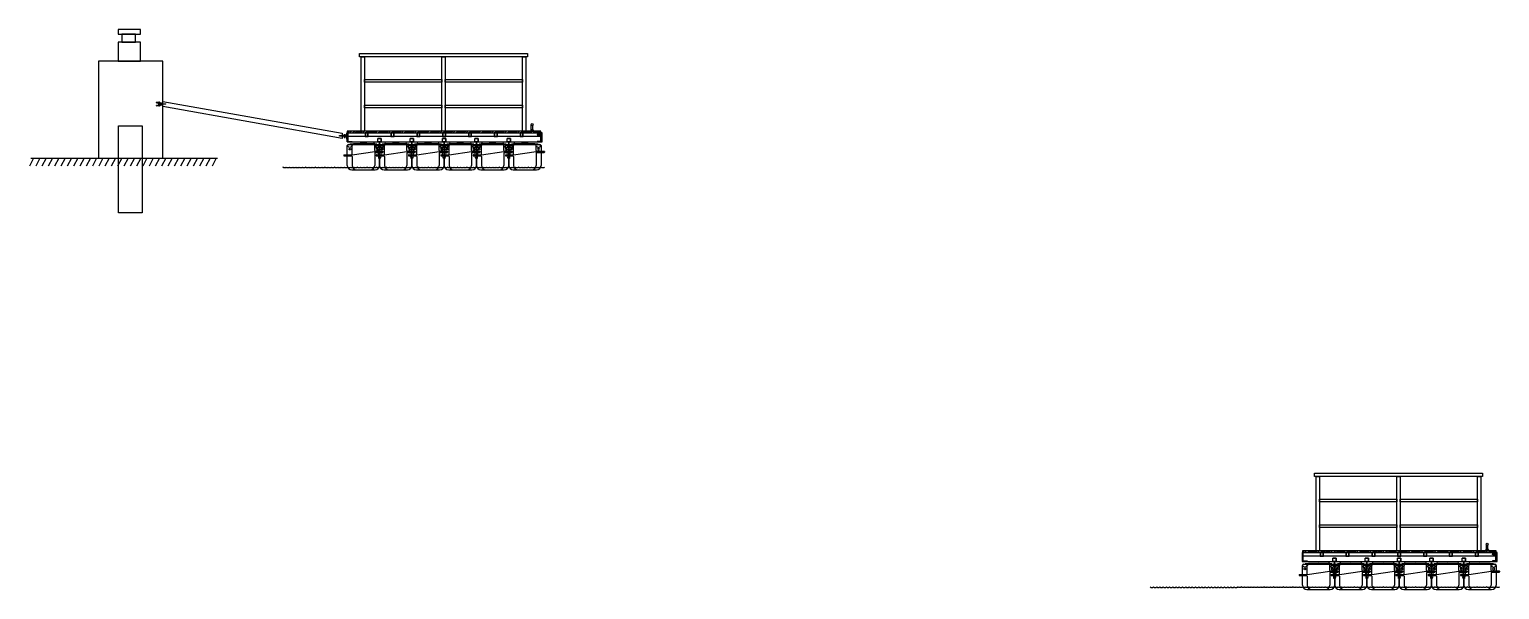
# Model space of a CAD drawing. Header units: inches. Extents: x -109738 to 221208, y -141753 to 114586.
# Drawn here: x -96922 to -74154, y -74302 to -65628 of the extents above; entities that cross this region are included whole.
import ezdxf

# ---------------------------------------------------------------- set-up
doc = ezdxf.new("R2010")
doc.units = ezdxf.units.IN
doc.header["$LTSCALE"] = 1000
doc.header["$MEASUREMENT"] = 0
doc.linetypes.add('DOTE', pattern=[2.42, 2, -0.2, 0.02, -0.2])
for name, color, linetype in [('DOTE', 1, 'Continuous'), ('PUB_DIM', 3, 'Continuous'), ('W-bridge approach引桥', 4, 'Continuous'), ('W-FLOAT_BOWL浮筒', 5, 'Continuous'), ('W-PLASTIC_RAILINGS塑木栏杆', 6, 'Continuous'), ('W-STEEL_FRAME钢架', 3, 'Continuous'), ('W-WOOD_FLOOR木地板', 30, 'Continuous'), ('W-WOOD_STUD木龙骨', 25, 'Continuous'), ('变形缝', 4, 'Continuous'), ('塑木板', 32, 'Continuous'), ('尺寸', 6, 'Continuous'), ('短销钉', 253, 'Continuous'), ('螺栓', 146, 'Continuous'), ('龙骨', 10, 'Continuous')]:
    doc.layers.add(name, color=color, linetype=linetype)
doc.layers.add('伯利恒浮筒', color=5, linetype='Continuous', lineweight=5)

# ---------------------------------------------------------------- blocks, each defined once
blk = doc.blocks.new('*U133')
at = {"color": 5}
for p, q in [((-2, -53), (-2, -1)), ((-2, -1), (2, -1)), ((2, -13), (-2, -14)), ((2, -13), (-2, -14)), ((2, -15), (-2, -16)), ((2, -15), (-2, -16)), ((2, -17), (-2, -18)), ((2, -17), (-2, -18)), ((2, -19), (-2, -20)), ((2, -19), (-2, -20)), ((2, -19), (-2, -20)), ((2, -19), (-2, -20)), ((2, -21), (-2, -22)), ((2, -21), (-2, -22)), ((2, -21), (-2, -22)), ((2, -21), (-2, -22)), ((2, -23), (-2, -24)), ((2, -23), (-2, -24)), ((2, -25), (-2, -26)), ((2, -25), (-2, -26)), ((2, -27), (-2, -28)), ((2, -27), (-2, -28)), ((2, -29), (-2, -30)), ((2, -29), (-2, -30)), ((2, -29), (-2, -30)), ((2, -29), (-2, -30)), ((2, -31), (-2, -32)), ((2, -31), (-2, -32)), ((2, -31), (-2, -32)), ((2, -31), (-2, -32)), ((2, -33), (-2, -34)), ((2, -33), (-2, -34)), ((2, -35), (-2, -36)), ((2, -35), (-2, -36)), ((2, -37), (-2, -38)), ((2, -37), (-2, -38)), ((2, -39), (-2, -40)), ((2, -39), (-2, -40)), ((2, -39), (-2, -40)), ((2, -39), (-2, -40)), ((2, -41), (-2, -42)), ((2, -41), (-2, -42)), ((2, -41), (-2, -42)), ((2, -41), (-2, -42)), ((2, -43), (-2, -44)), ((2, -43), (-2, -44)), ((2, -46), (-2, -47)), ((2, -46), (-2, -47)), ((2, -48), (-2, -49)), ((2, -48), (-2, -49)), ((2, -48), (-2, -49)), ((2, -48), (-2, -49)), ((2, -50), (-2, -51)), ((2, -50), (-2, -51)), ((2, -50), (-2, -51)), ((2, -50), (-2, -51)), ((2, -52), (-2, -53)), ((2, -52), (-2, -53)), ((2, -52), (-2, -53)), ((0, -60), (-2, -53)), ((2, -54), (-2, -55)), ((2, -57), (-1, -57)), ((1, -59), (-1, -59)), ((2, -53), (0, -60)), ((2, -1), (2, -53))]:
    blk.add_line(p, q, dxfattribs=at)
blk.add_lwpolyline([(-3, 0), (-2, -1), (2, -1), (3, 0)], close=True, dxfattribs=at)
blk = doc.blocks.new('A$C0837b8cf')
at = {"layer": 'W-STEEL_FRAME钢架'}
blk.add_lwpolyline([(-17, 0), (-17, 140), (58, 140), (58, 137, -0.414214), (54, 133), (-3, 130, 0.324101), (-8, 122), (-8, 18, 0.290228), (-2, 10), (54, 7, -0.414214), (58, 3), (58, 0)], format="xyb", close=True, dxfattribs=at)
blk = doc.blocks.new('*U288')
at = {"layer": '龙骨'}
for points in [[(-25, -30), (25, -30), (25, 30), (-25, 30)], [(-20, -25), (20, -25), (20, 25), (-20, 25)]]:
    blk.add_lwpolyline(points, close=True, dxfattribs=at)
blk = doc.blocks.new('*U289')
at = {"layer": '变形缝', "color": 0, "linetype": 'ByBlock', "lineweight": -2, "transparency": 16777216}
for p in [(0, 0), (400, 0), (800, 0), (1200, 0), (1600, 0), (2000, 0), (2400, 0)]:
    blk.add_blockref('*U288', p, dxfattribs=at)
blk = doc.blocks.new('blhft')
at = {"layer": 'W-FLOAT_BOWL浮筒', "ltscale": 0.5}
for p, q in [((-302, 230), (-302, 220)), ((302, 284), (302, 274))]:
    blk.add_line(p, q, dxfattribs=at)
at = {"layer": 'W-FLOAT_BOWL浮筒'}
for p, q in [((-298, 234), (-184, 234)), ((-250, 234), (-250, 375)), ((-230, 395), (230, 395)), ((-208, 397), (208, 397)), ((-208, 397), (-208, 395)), ((-174, 244), (-174, 375)), ((174, 280), (-174, 226)), ((174, 298), (174, 375)), ((174, 280), (302, 280)), ((174, 260), (174, 70)), ((184, 288), (298, 288)), ((184, 270), (298, 270)), ((208, 397), (208, 395)), ((250, 375), (250, 288)), ((250, 270), (250, 70)), ((-302, 226), (-174, 226)), ((-298, 216), (-184, 216)), ((-250, 70), (-250, 216)), ((-180, 0), (180, 0)), ((-174, 206), (-174, 70))]:
    blk.add_line(p, q, dxfattribs=at)
at = {"layer": 'W-FLOAT_BOWL浮筒', "ltscale": 0.5}
for centre, start, end in [((-298, 230), 90, 180), ((298, 284), 0, 90)]:
    blk.add_arc(centre, 4, start, end, dxfattribs=at)
at = {"layer": 'W-FLOAT_BOWL浮筒'}
for centre, radius, start, end in [((-230, 375), 20, 90, 180), ((0, -1768), 2175, 84.5043, 95.4957), ((-184, 244), 10, 270, 0), ((-154, 375), 20, 90, 180), ((154, 375), 20, 0, 90), ((184, 298), 10, 180, 270), ((184, 260), 10, 90, 180), ((230, 375), 20, 0, 90), ((298, 274), 4, 270, 0), ((-298, 220), 4, 180, 270), ((-180, 70), 70, 180, 270), ((-184, 206), 10, 0, 90), ((-104, 70), 70, 180, 270), ((104, 70), 70, 270, 0), ((180, 70), 70, 270, 0)]:
    blk.add_arc(centre, radius, start, end, dxfattribs=at)
at = {"layer": 'W-FLOAT_BOWL浮筒', "extrusion": (0, 0, -1)}
blk.add_ellipse((-212, 375), major_axis=(-30.4, 0), ratio=0.921809, start_param=3.141593, end_param=6.283185, dxfattribs=at)
at = {"layer": 'W-FLOAT_BOWL浮筒'}
blk.add_ellipse((-212, 320), major_axis=(-16, 0), ratio=0.75, dxfattribs=at)
blk.add_ellipse((212, 375), major_axis=(30.4, 0.1), ratio=0.921809, start_param=3.141593, end_param=6.283185, dxfattribs=at)
at = {"layer": 'W-FLOAT_BOWL浮筒', "extrusion": (0, 0, -1)}
blk.add_ellipse((212, 320), major_axis=(16, 0), ratio=0.75, dxfattribs=at)
blk = doc.blocks.new('dxd')
at = {"layer": '短销钉', "lineweight": 13}
for p, q in [((-79, 244), (79, 244)), ((-78, 244), (-78, 246)), ((-78, 246), (78, 246)), ((78, 244), (78, 246)), ((-86, 227), (-56, 200)), ((-52, 180), (-52, 193)), ((-49, 153), (-28, 136)), ((-43, 197), (42, 197)), ((-29, 39), (-29, 45)), ((-26, 48), (-24, 48)), ((-24, 30), (-24, 128)), ((-24, 30), (24, 30)), ((-24, 30), (-18, 2)), ((-19, 133), (19, 133)), ((-16, 0), (16, 0)), ((-6, 39), (-6, 44)), ((6, 39), (6, 44)), ((24, 30), (18, 2)), ((24, 30), (24, 128)), ((26, 48), (24, 48)), ((49, 153), (28, 136)), ((29, 39), (29, 45)), ((52, 180), (52, 193)), ((86, 227), (56, 200))]:
    blk.add_line(p, q, dxfattribs=at)
at = {"layer": '短销钉', "lineweight": 13, "ltscale": 0.1}
for p, q in [((-18, 2), (-18, 0)), ((-18, 0), (-16, 0)), ((16, 0), (18, 0)), ((18, 2), (18, 0))]:
    blk.add_line(p, q, dxfattribs=at)
at = {"layer": '短销钉', "lineweight": 13}
for centre, radius, start, end in [((-79, 234), 10, 90, 228.0009), ((0, -1254), 1503, 87.0435, 92.9565), ((79, 234), 10, 311.9991, 90), ((-44, 170), 13.5, 126.5657, 231), ((-62, 193), 10, 0, 48.0009), ((-35, 154), 31.4, 56.4166, 122.8531), ((-43, 161), 10, 184.1479, 231), ((-34, 186), 31.4, 236.1381, 303.5569), ((-26, 45), 3, 90, 180), ((-34, 128), 10, 0, 51), ((-16, 2), 2.5, 191.3099, 270), ((-25, 170), 13.5, 308.3696, 51.9011), ((-3, 44), 3, 115.3769, 180), ((0, 38), 10, 64.6231, 115.3769), ((3, 44), 3, 0, 64.6231), ((25, 170), 13.5, 128.0989, 231.6304), ((16, 2), 2.5, 270, 348.6901), ((35, 155), 31.3, 57.1287, 123.6019), ((34, 186), 31.4, 236.4385, 303.8665), ((34, 128), 10, 129, 180), ((26, 45), 3, 0, 90), ((42, 161), 10, 309, 355.8521), ((62, 193), 10, 131.9991, 180), ((44, 170), 13.5, 309, 53.4343)]:
    blk.add_arc(centre, radius, start, end, dxfattribs=at)
for centre, major_axis, start_param, end_param in [((-23, 39), (0, -9), 4.712389, 6.115737), ((0, 39), (0, 9), 1.570796, 4.712389)]:
    blk.add_ellipse(centre, major_axis=major_axis, ratio=0.666667, start_param=start_param, end_param=end_param, dxfattribs=at)
at = {"layer": '短销钉', "lineweight": 13, "extrusion": (0, 0, -1)}
blk.add_ellipse((23, 39), major_axis=(0, -9), ratio=0.666667, start_param=4.712389, end_param=6.115737, dxfattribs=at)
blk = doc.blocks.new('短销固定件正视面')
at = {"layer": '塑木板', "color": 156}
blk.add_lwpolyline([(2149439, 351499), (2149442, 351499), (2149489, 351499), (2149489, 351452), (2149489, 351449), (2149439, 351449)], close=True, dxfattribs=at)
at = {"layer": '塑木板', "color": 5}
blk.add_lwpolyline([(2149489, 351449), (2149489, 351499), (2149439, 351499)], dxfattribs=at)
at = {"layer": '螺栓', "color": 156}
blk.add_lwpolyline([(2149458, 351449), (2149458, 351182), (2149470, 351182), (2149470, 351449)], dxfattribs=at)
for points in [[(2149454, 351197), (2149475, 351197), (2149475, 351187), (2149454, 351187)], [(2149455, 351199), (2149473, 351199), (2149473, 351197), (2149455, 351197)], [(2149459, 351197), (2149470, 351197), (2149470, 351187), (2149459, 351187)]]:
    blk.add_lwpolyline(points, close=True, dxfattribs=at)
blk = doc.blocks.new('A$C47c33f2f')
at = {"color": 4}
for p, q in [((0, 0), (46, 0)), ((44, 2), (2, 2)), ((2, 2), (2, 2)), ((4, 18), (4, 4)), ((4, 18), (42, 18)), ((4, 4), (42, 4)), ((12, 26), (12, 88)), ((12, 26), (32, 26)), ((34, 26), (34, 88)), ((42, 16), (42, 4))]:
    blk.add_line(p, q, dxfattribs=at)
blk.add_circle((23, 104), 15, dxfattribs=at)
for centre, radius, start, end in [((2, 0), 2.5, 90, 180), ((2, 4), 2, 270, 0), ((12, 18), 8, 90, 180), ((-5, 88), 17.3, 1.4825, 29.9307), ((32, 16), 10, 0, 90), ((51, 88), 17.3, 150.0693, 178.5175), ((44, 4), 2, 180, 270), ((44, 0), 2.5, 0, 90)]:
    blk.add_arc(centre, radius, start, end, dxfattribs=at)
at = {"layer": '尺寸'}
for p, q in [((0, 0), (0, 0)), ((0, 0), (0, 0)), ((44, 2), (44, 2)), ((46, 0), (46, 0))]:
    blk.add_line(p, q, dxfattribs=at)
blk = doc.blocks.new('M24_90')
at = {"layer": 'PUB_DIM'}
for p, q in [((-11, 11), (-14, 10)), ((-11, 11), (-7, 10)), ((-11, 11), (11, 11)), ((-7, 10), (0, 11)), ((-7, 10), (-7, 0)), ((0, 11), (7, 10)), ((11, 11), (7, 10)), ((7, 10), (7, 0)), ((11, 11), (14, 10)), ((-11, -74), (-14, -73)), ((-11, -74), (-7, -73)), ((-11, -74), (11, -74)), ((-7, -73), (-7, -58)), ((-7, -73), (0, -74)), ((0, -74), (7, -73)), ((7, -73), (7, -58)), ((11, -74), (7, -73)), ((11, -74), (14, -73))]:
    blk.add_line(p, q, dxfattribs=at)
for points in [[(-14, 10), (14, 10), (14, 0), (-14, 0)], [(-8, 0), (8, 0), (8, -77), (-8, -77)], [(-15, -52), (15, -52), (15, -55), (-15, -55)], [(-14, -73), (14, -73), (14, -58), (-14, -58)]]:
    blk.add_lwpolyline(points, close=True, dxfattribs=at)
blk = doc.blocks.new('M16膨胀螺栓')
at = {"layer": 'PUB_DIM'}
for p, q in [((-12, 12), (-16, 10)), ((-12, 12), (-8, 10)), ((-12, 12), (12, 12)), ((-8, 10), (0, 12)), ((0, 12), (8, 10)), ((12, 12), (8, 10)), ((12, 12), (16, 10)), ((-8, -84), (-12, -103)), ((-12, -103), (-12, -112)), ((-12, -112), (12, -112)), ((-10, -112), (-10, -112)), ((0, -128), (-10, -123)), ((-5, -117), (5, -117)), ((-2, -107), (-4, -112)), ((-1, -84), (-2, -107)), ((0, -128), (10, -123)), ((1, -84), (2, -107)), ((2, -107), (4, -112)), ((8, -84), (12, -103)), ((10, -112), (10, -112)), ((12, -103), (12, -112))]:
    blk.add_line(p, q, dxfattribs=at)
for points in [[(-16, 10), (16, 10), (16, 0), (-16, 0)], [(-8, 22), (8, 22), (8, -73), (-8, -73)], [(-10, -18), (10, -18), (10, -123), (-10, -123)], [(-8, -79), (8, -79), (8, -84), (-8, -84)]]:
    blk.add_lwpolyline(points, close=True, dxfattribs=at)
for centre, start, end in [((-5, -112), 180, 270), ((5, -112), 270, 0)]:
    blk.add_arc(centre, 5, start, end, dxfattribs=at)
blk = doc.blocks.new('hjashdasda')
at = {"layer": 'DOTE', "linetype": 'DOTE', "ltscale": 0.005}
for p, q in [((37896.4, 49659.3), (37896.4, 49654.6)), ((37908.7, 49659.7), (37908.7, 49654.6))]:
    blk.add_line(p, q, dxfattribs=at)
at = {"layer": 'DOTE', "linetype": 'DOTE', "ltscale": 0.02}
for p, q in [((37906.9, 49665), (37896.8, 49665)), ((37902.5, 49683.1), (37902.5, 49655.7))]:
    blk.add_line(p, q, dxfattribs=at)
at = {"layer": 'PUB_DIM'}
for p, q in [((37895.6, 49657.2), (37895.6, 49655.8)), ((37897.2, 49657.2), (37897.2, 49655.8)), ((37900.2, 49657.2), (37900.2, 49668.5)), ((37904.8, 49668.5), (37900.2, 49668.5)), ((37901.6, 49657.2), (37901.6, 49668.5)), ((37903.4, 49657.2), (37903.4, 49668.5)), ((37904.8, 49657.2), (37904.8, 49668.5)), ((37907.9, 49657.2), (37907.9, 49655.8)), ((37909.5, 49657.2), (37909.5, 49655.8))]:
    blk.add_line(p, q, dxfattribs=at)
for points in [[(37911.3, 49655.8), (37893.8, 49655.8), (37893.8, 49657.2), (37911.3, 49657.2)], [(37901.9, 49660.6), (37901.9, 49681.7), (37903.2, 49681.7), (37903.2, 49660.6)]]:
    blk.add_lwpolyline(points, close=True, dxfattribs=at)
at = {"layer": 'PUB_DIM', "yscale": 0.08773124708293675, "zscale": 0.08773124708293675}
for name, p, xscale, rotation in [('M16膨胀螺栓', (37896.4, 49657.2), -0.08773124708293675, 359.9999999999325), ('M24_90', (37904.8, 49665), 0.08773124708293675, 270)]:
    blk.add_blockref(name, p, dxfattribs=dict(at, xscale=xscale, rotation=rotation))
at = {"layer": 'PUB_DIM', "xscale": 0.08773124708293675, "yscale": 0.08773124708293675, "zscale": 0.08773124708293675}
blk.add_blockref('M16膨胀螺栓', (37908.7, 49657.2), dxfattribs=at)
blk = doc.blocks.new('ahjshdasda')
at = {"layer": 'PUB_DIM'}
for p, q in [((39726.1, 54600.6), (39726.1, 54591)), ((39727.5, 54600.6), (39727.5, 54591)), ((39729.2, 54600.6), (39729.3, 54591)), ((39730.7, 54600.6), (39730.7, 54591))]:
    blk.add_line(p, q, dxfattribs=at)
for points in [[(39719.6, 54601.7), (39737.2, 54601.7), (39737.2, 54600.3), (39719.6, 54600.3)], [(39729, 54598.9), (39729, 54579.6), (39727.7, 54579.6), (39727.7, 54598.9)]]:
    blk.add_lwpolyline(points, close=True, dxfattribs=at)
at = {"layer": 'PUB_DIM', "xscale": 0.08773124708293675, "yscale": 0.08773124708293675, "zscale": 0.08773124708293675, "rotation": 90.01075038123389}
blk.add_blockref('M24_90', (39726.1, 54594.5), dxfattribs=at)
blk = doc.blocks.new('*U291')
blk.add_lwpolyline([(33, 61), (-33, -61)])
blk = doc.blocks.new('*U292')
at = {"color": 0, "linetype": 'ByBlock', "lineweight": -2, "transparency": 16777216}
for p in [(0, 0), (98, 0), (195, 0), (293, 0), (390, 0), (488, 0), (585, 0), (683, 0), (780, 0), (878, 0), (975, 0), (1073, 0), (1170, 0), (1268, 0), (1365, 0), (1463, 0), (1560, 0), (1658, 0), (1755, 0), (1853, 0), (1950, 0), (2048, 0), (2145, 0), (2243, 0), (2341, 0), (2438, 0), (2536, 0), (2633, 0), (2731, 0), (2828, 0)]:
    blk.add_blockref('*U291', p, dxfattribs=at)
blk = doc.blocks.new('*U295')
at = {"layer": '龙骨'}
for points in [[(-25, -30), (25, -30), (25, 30), (-25, 30)], [(-20, -25), (20, -25), (20, 25), (-20, 25)]]:
    blk.add_lwpolyline(points, close=True, dxfattribs=at)
blk = doc.blocks.new('*U296')
at = {"layer": '变形缝', "color": 0, "linetype": 'ByBlock', "lineweight": -2, "transparency": 16777216}
for p in [(0, 0), (400, 0), (800, 0), (1200, 0), (1600, 0), (2000, 0), (2400, 0)]:
    blk.add_blockref('*U295', p, dxfattribs=at)

msp = doc.modelspace()

# ---------------------------------------------------------------- hatches: boundary and pattern name
at = {"layer": 'W-WOOD_STUD木龙骨'}
h = msp.add_hatch(dxfattribs=at)
h.set_pattern_fill('木纹03', color=256, scale=100)
h.set_pattern_definition([(0, (-1240124, -510332.68), (200, 200), [10, -190]), (90, (-1240044, -510262.68), (-200, 200), [20, -180]), (45, (-1240084, -510282.68), (0, 199.998082), [14.14, -42.42, 14.14, -28.28, 99, -85]), (45, (-1240134, -510342.68), (0, 200), [14.142, -28.284, 14.142, -226.2]), (45, (-1240064, -510322.68), (0, 200), [14.142, -268.700712]), (45, (-1240044, -510332.68), (0, 200), [14.142, -268.700712]), (45, (-1240074, -510312.68), (0, 200), [14.142, -268.700712]), (45, (-1240084, -510302.68), (0, 200), [28.284, -254.558712]), (45, (-1240034, -510152.68), (0, 200), [28.284, -254.558712]), (45, (-1240104, -510292.68), (0, 200), [56.568, -226.274712]), (45, (-1240114, -510282.68), (0, 200), [56.568, -226.274712]), (45, (-1239984, -510222.68), (0, 200), [56.568, -226.274712]), (45, (-1240124, -510262.68), (0, 200), [42.4264, -240.416312]), (45, (-1240164, -510232.68), (0, 200), [42.4264, -240.416312]), (45, (-1240144, -510252.68), (0, 200), [42.4264, -240.416312]), (45, (-1240014, -510192.68), (0, 200), [70.71068, -212.132032]), (45, (-1240034, -510182.68), (0, 200), [70.71068, -212.132032]), (45, (-1240014, -510232.68), (0, 200), [98.99495, -183.847763]), (26.565051, (-1240104, -510312.68), (200, 8e-08), [22.360678, -424.852916]), (26.565051, (-1240064, -510252.68), (200, 8e-08), [22.360678, -424.852916]), (26.565051, (-1240074, -510272.68), (200, 8e-08), [22.360678, -424.852916]), (26.565051, (-1240114, -510332.68), (200, 8e-08), [44.72136, -402.492235]), (26.565051, (-1240074, -510242.68), (200, 8e-08), [67.08204, -380.131556]), (26.565051, (-1240094, -510232.68), (200, 8e-08), [89.44272, -357.770876]), (26.565051, (-1240114, -510222.68), (200, 8e-08), [89.44272, -357.770876]), (26.565051, (-1240144, -510162.68), (200, 8e-08), [89.44272, -357.770876]), (26.565051, (-1240144, -510182.68), (200, 8e-08), [111.8034, -335.410195]), (26.565051, (-1240134, -510202.68), (200, 8e-08), [111.8034, -335.410195]), (63.434949, (-1240064, -510282.68), (1e-08, 200), [22.360678, -424.852916]), (63.434949, (-1240094, -510302.68), (1e-08, 200), [22.360678, -424.852916]), (63.434949, (-1240124, -510332.68), (1e-08, 200), [44.72136, -402.492235]), (63.434949, (-1240064, -510302.68), (1e-08, 200), [44.72136, -402.492235]), (63.434949, (-1240144, -510342.68), (1e-08, 200), [67.08204, -380.131556]), (63.434949, (-1240164, -510342.68), (1e-08, 200), [89.44272, -357.770876]), (63.434949, (-1239984, -510332.68), (1e-08, 200), [89.44272, -357.770876]), (63.434949, (-1240054, -510312.68), (1e-08, 200), [89.44272, -357.770876]), (63.434949, (-1240014, -510332.68), (1e-08, 200), [111.8034, -335.410195]), (63.434949, (-1240034, -510322.68), (1e-08, 200), [111.8034, -335.410195])])
h.paths.add_polyline_path([(-89000, -67228), (-89000, -67203), (-91999, -67203), (-91999, -67228)])
h = msp.add_hatch(dxfattribs=at)
h.set_pattern_fill('木纹03', color=256, scale=100)
h.set_pattern_definition([(0, (-1225333.34, -516831.49), (200, 200), [10, -190]), (90, (-1225253.34, -516761.49), (-200, 200), [20, -180]), (45, (-1225293.34, -516781.49), (0, 199.998082), [14.14, -42.42, 14.14, -28.28, 99, -85]), (45, (-1225343.34, -516841.49), (0, 200), [14.142, -28.284, 14.142, -226.2]), (45, (-1225273.34, -516821.49), (0, 200), [14.142, -268.700712]), (45, (-1225253.34, -516831.49), (0, 200), [14.142, -268.700712]), (45, (-1225283.34, -516811.49), (0, 200), [14.142, -268.700712]), (45, (-1225293.34, -516801.49), (0, 200), [28.284, -254.558712]), (45, (-1225243.34, -516651.49), (0, 200), [28.284, -254.558712]), (45, (-1225313.34, -516791.49), (0, 200), [56.568, -226.274712]), (45, (-1225323.34, -516781.49), (0, 200), [56.568, -226.274712]), (45, (-1225193.34, -516721.49), (0, 200), [56.568, -226.274712]), (45, (-1225333.34, -516761.49), (0, 200), [42.4264, -240.416312]), (45, (-1225373.34, -516731.49), (0, 200), [42.4264, -240.416312]), (45, (-1225353.34, -516751.49), (0, 200), [42.4264, -240.416312]), (45, (-1225223.34, -516691.49), (0, 200), [70.71068, -212.132032]), (45, (-1225243.34, -516681.49), (0, 200), [70.71068, -212.132032]), (45, (-1225223.34, -516731.49), (0, 200), [98.99495, -183.847763]), (26.565051, (-1225313.34, -516811.49), (200, 8e-08), [22.360678, -424.852916]), (26.565051, (-1225273.34, -516751.49), (200, 8e-08), [22.360678, -424.852916]), (26.565051, (-1225283.34, -516771.49), (200, 8e-08), [22.360678, -424.852916]), (26.565051, (-1225323.34, -516831.49), (200, 8e-08), [44.72136, -402.492235]), (26.565051, (-1225283.34, -516741.49), (200, 8e-08), [67.08204, -380.131556]), (26.565051, (-1225303.34, -516731.49), (200, 8e-08), [89.44272, -357.770876]), (26.565051, (-1225323.34, -516721.49), (200, 8e-08), [89.44272, -357.770876]), (26.565051, (-1225353.34, -516661.49), (200, 8e-08), [89.44272, -357.770876]), (26.565051, (-1225353.34, -516681.49), (200, 8e-08), [111.8034, -335.410195]), (26.565051, (-1225343.34, -516701.49), (200, 8e-08), [111.8034, -335.410195]), (63.434949, (-1225273.34, -516781.49), (1e-08, 200), [22.360678, -424.852916]), (63.434949, (-1225303.34, -516801.49), (1e-08, 200), [22.360678, -424.852916]), (63.434949, (-1225333.34, -516831.49), (1e-08, 200), [44.72136, -402.492235]), (63.434949, (-1225273.34, -516801.49), (1e-08, 200), [44.72136, -402.492235]), (63.434949, (-1225353.34, -516841.49), (1e-08, 200), [67.08204, -380.131556]), (63.434949, (-1225373.34, -516841.49), (1e-08, 200), [89.44272, -357.770876]), (63.434949, (-1225193.34, -516831.49), (1e-08, 200), [89.44272, -357.770876]), (63.434949, (-1225263.34, -516811.49), (1e-08, 200), [89.44272, -357.770876]), (63.434949, (-1225223.34, -516831.49), (1e-08, 200), [111.8034, -335.410195]), (63.434949, (-1225243.34, -516821.49), (1e-08, 200), [111.8034, -335.410195])])
h.paths.add_polyline_path([(-74209, -73726), (-74209, -73701), (-77208, -73701), (-77208, -73726)])

# ---------------------------------------------------------------- linework, layer by layer
for points in [[(-95547, -65702), (-95200, -65702), (-95200, -65628), (-95547, -65628)], [(-95488, -65824), (-95280, -65824), (-95280, -65702), (-95488, -65702)], [(-95547, -66121), (-95202, -66121), (-95202, -65824), (-95547, -65824)], [(-94854, -66121), (-95854, -66121), (-95854, -67621), (-94854, -67621)], [(-92077, -67237), (-92078, -67317), (-94854, -66823), (-94854, -66742)], [(-95541, -67120), (-95176, -67120), (-95176, -68466), (-95541, -68466)]]:
    msp.add_lwpolyline(points, close=True)
msp.add_lwpolyline([(-96900, -67621), (-94008, -67621)])
at = {"color": 4}
for points in [[(-91644, -67760, -0.520567), (-91694, -67760, -0.520567), (-91744, -67760, -0.520567), (-91794, -67760, -0.520567), (-91844, -67760, -0.520567), (-91894, -67760, -0.520567), (-91944, -67760, -0.520567), (-91994, -67760, -0.520567), (-92044, -67760, -0.520567), (-92094, -67760, -0.520567), (-92144, -67760, -0.520567), (-92194, -67760, -0.520567), (-92244, -67760, -0.520567), (-92294, -67760, -0.520567), (-92344, -67760, -0.520567), (-92394, -67760, -0.520567), (-92444, -67760, -0.520567), (-92494, -67760, -0.520567), (-92544, -67760, -0.520567), (-92594, -67760, -0.520567), (-92644, -67760, -0.520567), (-92694, -67760, -0.520567), (-92744, -67760, -0.520567), (-92794, -67760, -0.520567), (-92844, -67760, -0.520567), (-92894, -67760, -0.520567), (-92944, -67760, -0.520567), (-92994, -67760, -0.064694), (-92999, -67766, -0.064694)], [(-90294, -67760, -0.520567), (-90344, -67760, -0.520567), (-90394, -67760, -0.520567), (-90444, -67760, -0.520567), (-90494, -67760, -0.520567), (-90544, -67760, -0.520567), (-90594, -67760, -0.520567), (-90644, -67760, -0.520567), (-90694, -67760, -0.520567), (-90744, -67760, -0.520567), (-90794, -67760, -0.520567), (-90844, -67760, -0.520567), (-90894, -67760, -0.520567), (-90944, -67760, -0.520567), (-90994, -67760, -0.520567), (-91044, -67760, -0.520567), (-91094, -67760, -0.520567), (-91144, -67760, -0.520567), (-91194, -67760, -0.520567), (-91244, -67760, -0.520567), (-91294, -67760, -0.520567), (-91344, -67760, -0.520567), (-91394, -67760, -0.520567), (-91444, -67760, -0.520567), (-91494, -67760, -0.520567), (-91544, -67760, -0.520567), (-91594, -67760, -0.520567), (-91644, -67760, -0.064694), (-91650, -67766, -0.064694)], [(-88945, -67760, -0.520567), (-88995, -67760, -0.520567), (-89045, -67760, -0.520567), (-89095, -67760, -0.520567), (-89145, -67760, -0.520567), (-89195, -67760, -0.520567), (-89245, -67760, -0.520567), (-89295, -67760, -0.520567), (-89345, -67760, -0.520567), (-89395, -67760, -0.520567), (-89445, -67760, -0.520567), (-89495, -67760, -0.520567), (-89545, -67760, -0.520567), (-89595, -67760, -0.520567), (-89645, -67760, -0.520567), (-89695, -67760, -0.520567), (-89745, -67760, -0.520567), (-89795, -67760, -0.520567), (-89845, -67760, -0.520567), (-89895, -67760, -0.520567), (-89945, -67760, -0.520567), (-89995, -67760, -0.520567), (-90045, -67760, -0.520567), (-90095, -67760, -0.520567), (-90145, -67760, -0.520567), (-90195, -67760, -0.520567), (-90245, -67760, -0.520567), (-90295, -67760, -0.064694), (-90300, -67766, -0.064694)], [(-79564, -74259, 0.520567), (-79514, -74259, 0.520567), (-79464, -74259, 0.520567), (-79414, -74259, 0.520567), (-79364, -74259, 0.520567), (-79314, -74259, 0.520567), (-79264, -74259, 0.520567), (-79214, -74259, 0.520567), (-79164, -74259, 0.520567), (-79114, -74259, 0.520567), (-79064, -74259, 0.520567), (-79014, -74259, 0.520567), (-78964, -74259, 0.520567), (-78914, -74259, 0.520567), (-78864, -74259, 0.520567), (-78814, -74259, 0.520567), (-78764, -74259, 0.520567), (-78714, -74259, 0.520567), (-78664, -74259, 0.520567), (-78614, -74259, 0.520567), (-78564, -74259, 0.520567), (-78514, -74259, 0.520567), (-78464, -74259, 0.520567), (-78414, -74259, 0.520567), (-78364, -74259, 0.520567), (-78314, -74259, 0.520567), (-78264, -74259, 0.520567), (-78214, -74259, 0.064694), (-78208, -74265, 0.064694)], [(-76853, -74259, -0.520567), (-76903, -74259, -0.520567), (-76953, -74259, -0.520567), (-77003, -74259, -0.520567), (-77053, -74259, -0.520567), (-77103, -74259, -0.520567), (-77153, -74259, -0.520567), (-77203, -74259, -0.520567), (-77253, -74259, -0.520567), (-77303, -74259, -0.520567), (-77353, -74259, -0.520567), (-77403, -74259, -0.520567), (-77453, -74259, -0.520567), (-77503, -74259, -0.520567), (-77553, -74259, -0.520567), (-77603, -74259, -0.520567), (-77653, -74259, -0.520567), (-77703, -74259, -0.520567), (-77753, -74259, -0.520567), (-77803, -74259, -0.520567), (-77853, -74259, -0.520567), (-77903, -74259, -0.520567), (-77953, -74259, -0.520567), (-78003, -74259, -0.520567), (-78053, -74259, -0.520567), (-78103, -74259, -0.520567), (-78153, -74259, -0.520567), (-78203, -74259, -0.064694), (-78208, -74265, -0.064694)], [(-75504, -74259, -0.520567), (-75554, -74259, -0.520567), (-75604, -74259, -0.520567), (-75654, -74259, -0.520567), (-75704, -74259, -0.520567), (-75754, -74259, -0.520567), (-75804, -74259, -0.520567), (-75854, -74259, -0.520567), (-75904, -74259, -0.520567), (-75954, -74259, -0.520567), (-76004, -74259, -0.520567), (-76054, -74259, -0.520567), (-76104, -74259, -0.520567), (-76154, -74259, -0.520567), (-76204, -74259, -0.520567), (-76254, -74259, -0.520567), (-76304, -74259, -0.520567), (-76354, -74259, -0.520567), (-76404, -74259, -0.520567), (-76454, -74259, -0.520567), (-76504, -74259, -0.520567), (-76554, -74259, -0.520567), (-76604, -74259, -0.520567), (-76654, -74259, -0.520567), (-76704, -74259, -0.520567), (-76754, -74259, -0.520567), (-76804, -74259, -0.520567), (-76854, -74259, -0.064694), (-76859, -74265, -0.064694)], [(-74154, -74259, -0.520567), (-74204, -74259, -0.520567), (-74254, -74259, -0.520567), (-74304, -74259, -0.520567), (-74354, -74259, -0.520567), (-74404, -74259, -0.520567), (-74454, -74259, -0.520567), (-74504, -74259, -0.520567), (-74554, -74259, -0.520567), (-74604, -74259, -0.520567), (-74654, -74259, -0.520567), (-74704, -74259, -0.520567), (-74754, -74259, -0.520567), (-74804, -74259, -0.520567), (-74854, -74259, -0.520567), (-74904, -74259, -0.520567), (-74954, -74259, -0.520567), (-75004, -74259, -0.520567), (-75054, -74259, -0.520567), (-75104, -74259, -0.520567), (-75154, -74259, -0.520567), (-75204, -74259, -0.520567), (-75254, -74259, -0.520567), (-75304, -74259, -0.520567), (-75354, -74259, -0.520567), (-75404, -74259, -0.520567), (-75454, -74259, -0.520567), (-75504, -74259, -0.064694), (-75509, -74265, -0.064694)]]:
    msp.add_lwpolyline(points, format="xyb", dxfattribs=at)
at = {"layer": 'W-PLASTIC_RAILINGS塑木栏杆'}
for points in [[(-91811, -66003), (-89210, -66003), (-89210, -66053), (-91811, -66053)], [(-91784, -66053), (-91734, -66053), (-91734, -67203), (-91784, -67203)], [(-90534, -66053), (-90484, -66053), (-90484, -67203), (-90534, -67203)], [(-89284, -66053), (-89234, -66053), (-89234, -67203), (-89284, -67203)], [(-91734, -66403), (-90534, -66403), (-90534, -66443), (-91734, -66443)], [(-90484, -66403), (-89284, -66403), (-89284, -66443), (-90484, -66443)], [(-91734, -66803), (-90534, -66803), (-90534, -66843), (-91734, -66843)], [(-90484, -66803), (-89284, -66803), (-89284, -66843), (-90484, -66843)], [(-77020, -72501), (-74419, -72501), (-74419, -72551), (-77020, -72551)], [(-76994, -72551), (-76944, -72551), (-76944, -73701), (-76994, -73701)], [(-75744, -72551), (-75694, -72551), (-75694, -73701), (-75744, -73701)], [(-74494, -72551), (-74444, -72551), (-74444, -73701), (-74494, -73701)], [(-76944, -72901), (-75744, -72901), (-75744, -72941), (-76944, -72941)], [(-75694, -72901), (-74494, -72901), (-74494, -72941), (-75694, -72941)], [(-76944, -73301), (-75744, -73301), (-75744, -73341), (-76944, -73341)], [(-75694, -73301), (-74494, -73301), (-74494, -73341), (-75694, -73341)]]:
    msp.add_lwpolyline(points, close=True, dxfattribs=at)
at = {"layer": 'W-STEEL_FRAME钢架'}
for points in [[(-91999, -67368), (-89004, -67368), (-89004, -67288), (-91999, -67288)], [(-77209, -73866), (-74214, -73866), (-74214, -73786), (-77209, -73786)]]:
    msp.add_lwpolyline(points, close=True, dxfattribs=at)
at = {"layer": 'W-WOOD_STUD木龙骨'}
for points in [[(-91999, -67228), (-89000, -67228), (-89000, -67203), (-91999, -67203)], [(-77208, -73726), (-74209, -73726), (-74209, -73701), (-77208, -73701)]]:
    msp.add_lwpolyline(points, close=True, dxfattribs=at)

# ---------------------------------------------------------------- block references
for name, p, xscale, yscale, zscale, rotation in [('hjashdasda', (-288213, 80759), 3.892708075587689, 3.892708075587689, 3.892708075587689, 270), ('ahjshdasda', (-396093, 153896), 5.568559892244243, 5.568559892244243, 5.568559892244243, 270.0107503842148)]:
    msp.add_blockref(name, p, dxfattribs=dict(xscale=xscale, yscale=yscale, zscale=zscale, rotation=rotation))
at = {"xscale": -1, "rotation": 270}
for p in [(-88998, -67258), (-74208, -73756)]:
    msp.add_blockref('*U133', p, dxfattribs=at)
msp.add_blockref('*U292', (-96889, -67682))
at = {"layer": 'W-bridge approach引桥'}
for p in [(-89161, -67203), (-74370, -73701)]:
    msp.add_blockref('A$C47c33f2f', p, dxfattribs=at)
at = {"layer": 'W-WOOD_FLOOR木地板'}
for p in [(-91982, -67368), (-77191, -73866)]:
    msp.add_blockref('A$C0837b8cf', p, dxfattribs=at)
at = {"layer": 'W-WOOD_FLOOR木地板', "xscale": -1}
for p in [(-88999, -67368), (-74208, -73866)]:
    msp.add_blockref('A$C0837b8cf', p, dxfattribs=at)
at = {"layer": '伯利恒浮筒'}
for p in [(-91749, -67803), (-91249, -67803), (-90749, -67803), (-90249, -67803), (-89749, -67803), (-89249, -67803), (-76958, -74302), (-76458, -74302), (-75958, -74302), (-75458, -74302), (-74958, -74302), (-74458, -74302)]:
    msp.add_blockref('blhft', p, dxfattribs=at)
at = {"layer": '变形缝'}
for name, p in [('*U289', (-91699, -67258)), ('*U296', (-76908, -73756))]:
    msp.add_blockref(name, p, dxfattribs=at)
at = {"layer": '塑木板', "color": 0}
for p in [(-2240963, -418816), (-2240463, -418816), (-2239963, -418816), (-2239463, -418816), (-2238963, -418816), (-2226173, -425315), (-2225673, -425315), (-2225173, -425315), (-2224673, -425315), (-2224173, -425315)]:
    msp.add_blockref('短销固定件正视面', p, dxfattribs=at)
at = {"layer": '短销钉'}
for p in [(-91499, -67618), (-90999, -67618), (-90499, -67618), (-89999, -67618), (-89499, -67618), (-76708, -74116), (-76208, -74116), (-75708, -74116), (-75208, -74116), (-74708, -74116)]:
    msp.add_blockref('dxd', p, dxfattribs=at)

doc.saveas('drawing.dxf')
